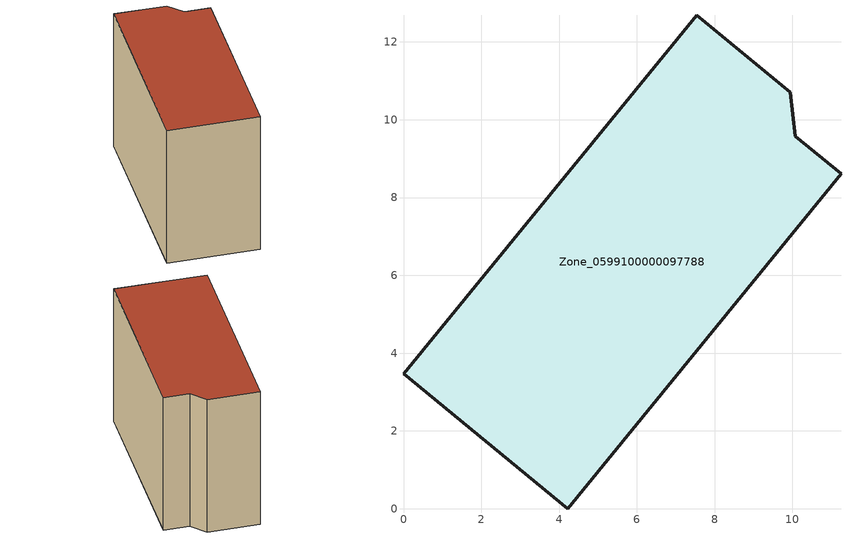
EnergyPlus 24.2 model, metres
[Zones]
Zone_0599100000097788
 floor ground (C_G): 0,3.47 7.54,12.69 9.95,10.7 10.07,9.57 11.25,8.61 4.23,0 z0
 wall outside (C_F): 4.23,0 11.25,8.61 10.07,9.57 9.95,10.7 7.54,12.69 0,3.47 4.23,0 z0:9.13
 roof outside (C_R): 7.54,12.69 0,3.47 4.23,0 11.25,8.61 10.07,9.57 9.95,10.7 z9.13
[BUILDING]
Pand.0599100000097788: North Axis=0; Terrain=City; Loads Convergence Tolerance Value=0.04; Temperature Convergence Tolerance Value=0.4; Solar Distribution=FullExterior; Maximum Number of Warmup Days=25; Minimum Number of Warmup Days=1
[Site:Location]
Rotterdam.The.Hague.AP_ZH_NLD Design_Conditions: Latitude=51.96; Longitude=4.45; Time Zone=1; Elevation=-4.5
[SITE:GROUNDTEMPERATURE:BUILDINGSURFACE]
18, 18, 18, 18, 18, 18, 18, 18, 18, 18, 18, 18
[MATERIAL] Thermal Absorptance=0.9; Solar Absorptance=0.7; Visible Absorptance=0.7
Name | Roughness | Thickness | Conductivity | Density | Specific Heat
G.TI.1946 | MediumSmooth | 0.15 | 1 | 540 | 1210
F.TI.1946 | Rough | 0.3 | 0.857143 | 1920 | 840
R.TI.1946 | MediumRough | 0.2 | 0.1 | 1500 | 1000
[CONSTRUCTION]
C_G: G.TI.1946
C_F: F.TI.1946
C_R: R.TI.1946
[ZONE]
Zone_0599100000097788: Type=1; Multiplier=1; Ceiling Height=Autocalculate; Volume=Autocalculate; Floor Area=autocalculate; Part of Total Floor Area=Yes
[ZONEINFILTRATION:DESIGNFLOWRATE]
Infil_Zone_0599100000097788: Zone or ZoneList or Space or SpaceList=Zone_0599100000097788; Schedule=AlwaysOn; Design Flow Rate Calculation Method=Flow/Area; Flow Rate per Floor Area=0.003; Constant Term Coefficient=1; Temperature Term Coefficient=0; Velocity Term Coefficient=0; Velocity Squared Term Coefficient=0
[HVACTEMPLATE:ZONE:IDEALLOADSAIRSYSTEM]
Zone_0599100000097788: Maximum Heating Supply Air Temperature=50; Minimum Cooling Supply Air Temperature=13; Maximum Heating Supply Air Humidity Ratio=0.0156; Minimum Cooling Supply Air Humidity Ratio=0.0077; Heating Limit=NoLimit; Cooling Limit=NoLimit; Dehumidification Control Type=ConstantSensibleHeatRatio; Cooling Sensible Heat Ratio=0.7; Dehumidification Setpoint=60; Humidification Control Type=None; Humidification Setpoint=30; Outdoor Air Method=None; Outdoor Air Flow Rate per Person=0.00944; Outdoor Air Flow Rate per Zone Floor Area=0; Outdoor Air Flow Rate per Zone=0; Demand Controlled Ventilation Type=None; Outdoor Air Economizer Type=NoEconomizer; Heat Recovery Type=None; Sensible Heat Recovery Effectiveness=0.7; Latent Heat Recovery Effectiveness=0.65
[ZONECONTROL:THERMOSTAT]
ThermostatControl_Zone_0599100000097788: Zone or ZoneList=Zone_0599100000097788; Control Type Schedule=DualSetpointControlType; Control 1=Thermostat_Zone_0599100000097788; Temperature Difference Between Cutout And Setpoint=0
[THERMOSTATSETPOINT:DUALSETPOINT]
Thermostat_Zone_0599100000097788: Heating Setpoint Temperature Schedule=HeatingSetpoint_Zone_0599100000097788; Cooling Setpoint Temperature Schedule=CoolingSetpoint_Zone_0599100000097788
[SCHEDULE:COMPACT]
HeatingSetpoint_Zone_0599100000097788: Through: 12/31, For: AllDays, Until: 24:00, 21
CoolingSetpoint_Zone_0599100000097788: Through: 12/31, For: AllDays, Until: 24:00, 24
DualSetpointControlType: Through: 12/31, For: AllDays, Until: 24:00, 4
AlwaysOn: Through: 12/31, For: AllDays, Until: 24:00, 1
